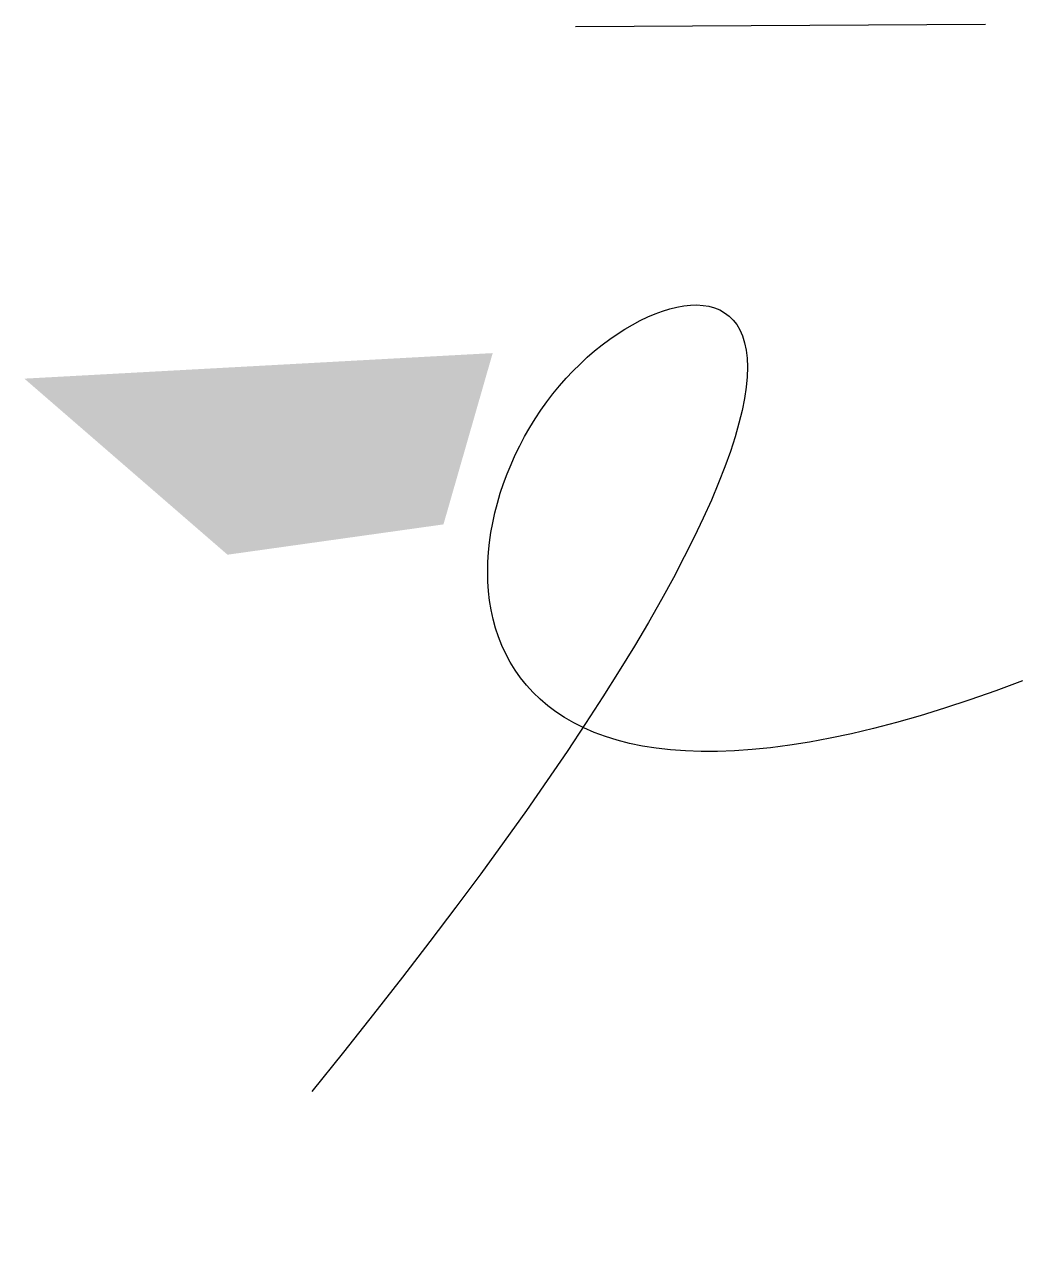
# Model space of a CAD drawing. Header units: millimetres. Extents: x -5.56 to 1.18, y -3.54 to 4.69.
import ezdxf

# ---------------------------------------------------------------- set-up
doc = ezdxf.new("R2010")
doc.units = ezdxf.units.MM

# ---------------------------------------------------------------- blocks, each defined once
blk = doc.blocks.new('B0')
blk.add_solid([(-0.2581, -0.9985), (0.5105, -0.7472), (-0.9812, 0.4614), (0.6857, 0.6732)])

msp = doc.modelspace()

# ---------------------------------------------------------------- linework, layer by layer
msp.add_open_spline([(1.1803, 0.2516, 0.0867), (-2.7454, -1.2379, 2.229), (-3.0476, 3.4992, 0.0983), (1.0417, 3.2184, 1.4619), (-3.6228, -2.5225, -4.9894)], degree=3)
at = {"layer": 'A'}
msp.add_line((0.9299, 4.6878, 2.8057), (-1.8419, 4.6717, 4.2256), dxfattribs=at)
at = {"layer": 'MUROS', "elevation": 4.5163}
msp.add_lwpolyline([(0.52, -3.5445, 1)], format="xyb", dxfattribs=at)

# ---------------------------------------------------------------- block references
at = {"xscale": 1.8983266943804342, "yscale": 0.814912752362225, "zscale": 1.8588703886606843}
msp.add_blockref('B0', (-3.7021, 1.9178, -2.3794), dxfattribs=at)

doc.saveas('drawing.dxf')
